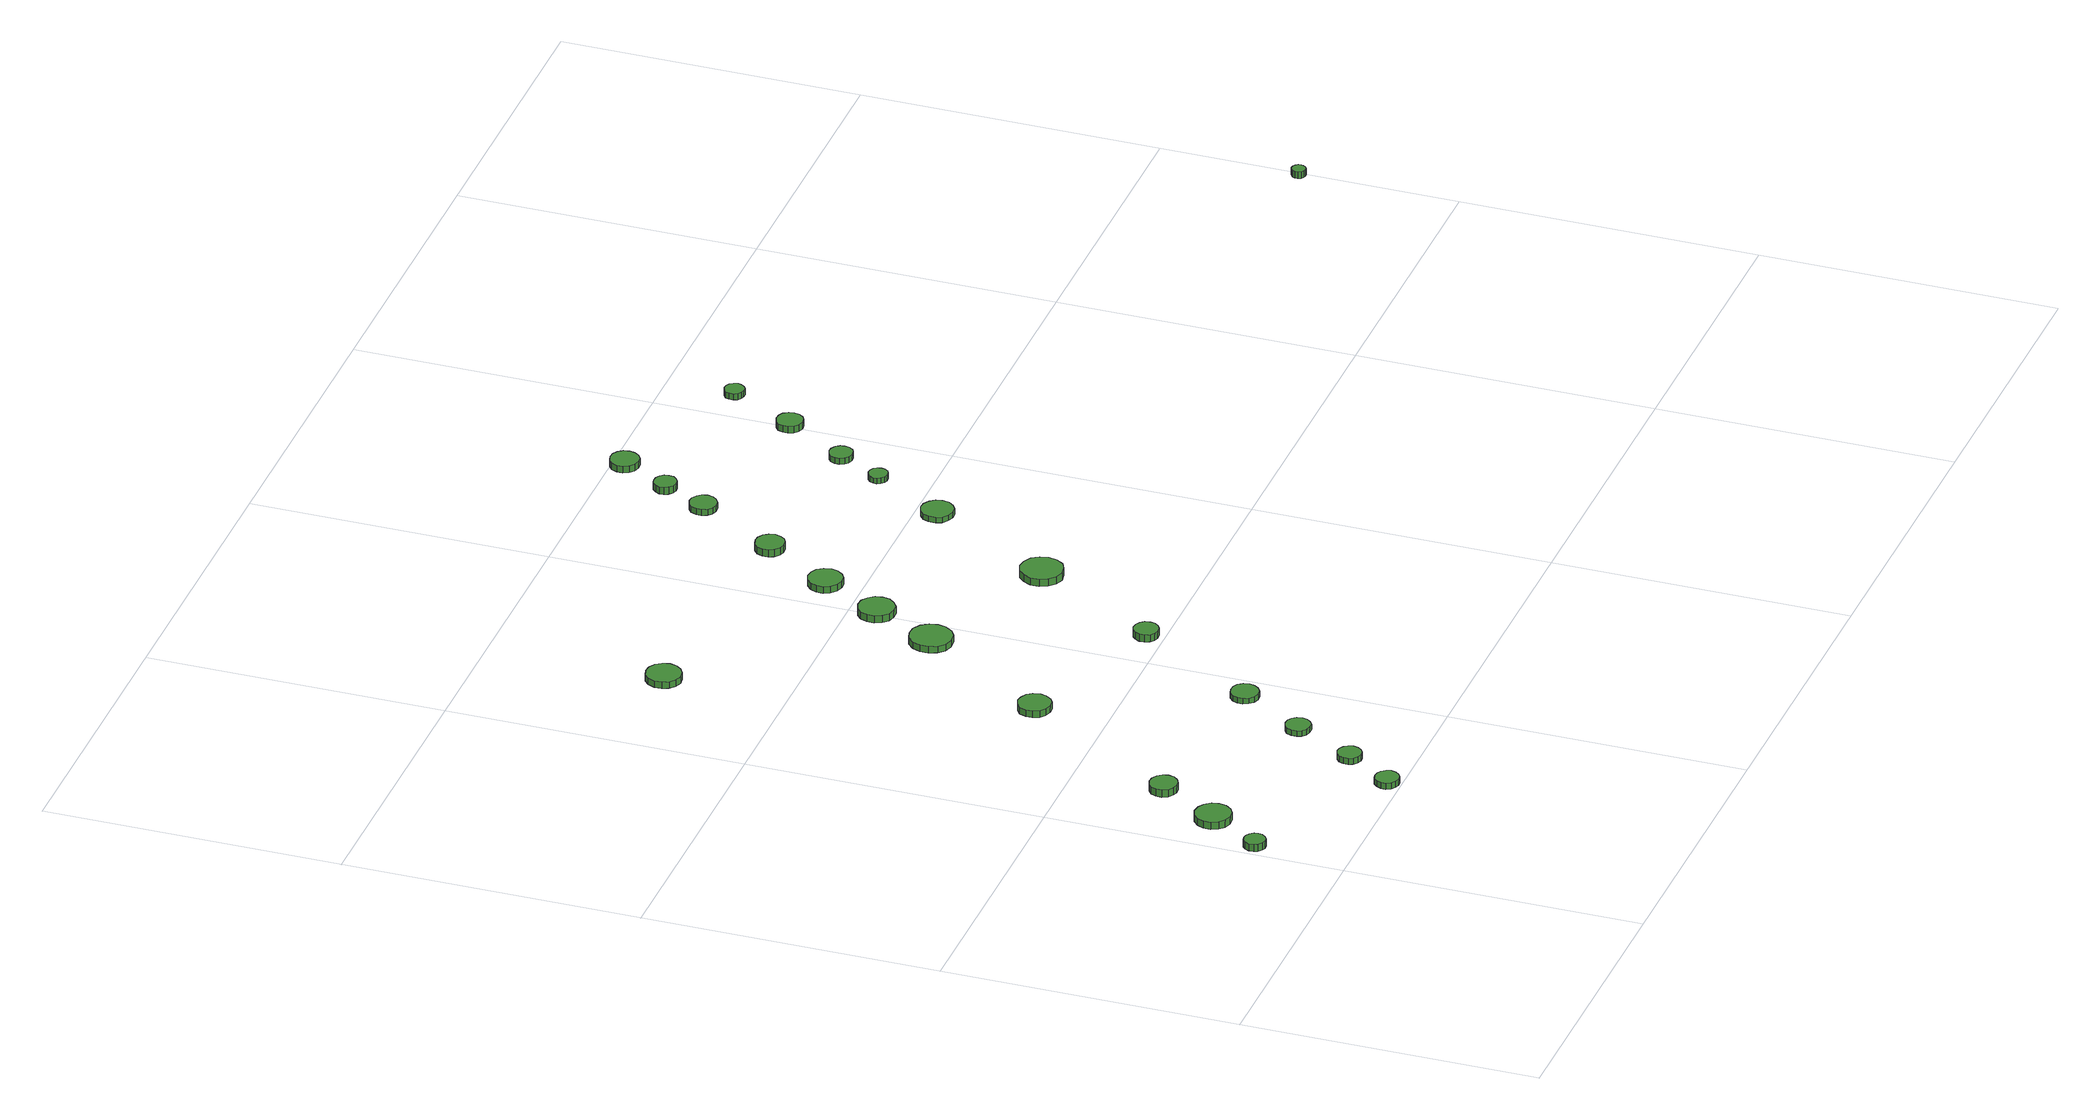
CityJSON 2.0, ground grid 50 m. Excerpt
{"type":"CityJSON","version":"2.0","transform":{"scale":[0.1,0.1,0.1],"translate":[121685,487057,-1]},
"CityObjects":{
"tree1":{"type":"SolitaryVegetationObject","attributes":{"function":"something"},"geometry":[{"type":"MultiSurface","lod":"1","boundaries":[[[0,1,2,3,4,5,6,7,8,9,10,11,12,13,14]],[[15,16,17,18,19,20,21,22,23,24,25,26,27,28,29]],[[0,29,28,1]],[[1,28,27,2]],[[2,27,26,3]],[[3,26,25,4]],[[4,25,24,5]],[[5,24,23,6]],[[6,23,22,7]],[[7,22,21,8]],[[8,21,20,9]],[[9,20,19,10]],[[10,19,18,11]],[[11,18,17,12]],[[12,17,16,13]],[[13,16,15,14]],[[14,15,29,0]]]}]},
"tree2":{"type":"SolitaryVegetationObject","attributes":{"function":"something"},"geometry":[{"type":"MultiSurface","lod":"1","boundaries":[[[30,31,32,33,34,35,36,37,38,39,40,41,42,43,44]],[[45,46,47,48,49,50,51,52,53,54,55,56,57,58,59]],[[30,59,58,31]],[[31,58,57,32]],[[32,57,56,33]],[[33,56,55,34]],[[34,55,54,35]],[[35,54,53,36]],[[36,53,52,37]],[[37,52,51,38]],[[38,51,50,39]],[[39,50,49,40]],[[40,49,48,41]],[[41,48,47,42]],[[42,47,46,43]],[[43,46,45,44]],[[44,45,59,30]]]}]},
"tree3":{"type":"SolitaryVegetationObject","attributes":{"function":"something"},"geometry":[{"type":"MultiSurface","lod":"1","boundaries":[[[60,61,62,63,64,65,66,67,68,69,70,71,72,73,74]],[[75,76,77,78,79,80,81,82,83,84,85,86,87,88,89]],[[60,89,88,61]],[[61,88,87,62]],[[62,87,86,63]],[[63,86,85,64]],[[64,85,84,65]],[[65,84,83,66]],[[66,83,82,67]],[[67,82,81,68]],[[68,81,80,69]],[[69,80,79,70]],[[70,79,78,71]],[[71,78,77,72]],[[72,77,76,73]],[[73,76,75,74]],[[74,75,89,60]]]}]},
"tree4":{"type":"SolitaryVegetationObject","attributes":{"function":"something"},"geometry":[{"type":"MultiSurface","lod":"1","boundaries":[[[90,91,92,93,94,95,96,97,98,99,100,101,102,103,104]],[[105,106,107,108,109,110,111,112,113,114,115,116,117,118,119]],[[90,119,118,91]],[[91,118,117,92]],[[92,117,116,93]],[[93,116,115,94]],[[94,115,114,95]],[[95,114,113,96]],[[96,113,112,97]],[[97,112,111,98]],[[98,111,110,99]],[[99,110,109,100]],[[100,109,108,101]],[[101,108,107,102]],[[102,107,106,103]],[[103,106,105,104]],[[104,105,119,90]]]}]},
"tree5":{"type":"SolitaryVegetationObject","attributes":{"function":"something"},"geometry":[{"type":"MultiSurface","lod":"1","boundaries":[[[120,121,122,123,124,125,126,127,128,129,130,131,132,133,134]],[[135,136,137,138,139,140,141,142,143,144,145,146,147,148,149]],[[120,149,148,121]],[[121,148,147,122]],[[122,147,146,123]],[[123,146,145,124]],[[124,145,144,125]],[[125,144,143,126]],[[126,143,142,127]],[[127,142,141,128]],[[128,141,140,129]],[[129,140,139,130]],[[130,139,138,131]],[[131,138,137,132]],[[132,137,136,133]],[[133,136,135,134]],[[134,135,149,120]]]}]},
"tree6":{"type":"SolitaryVegetationObject","attributes":{"function":"something"},"geometry":[{"type":"MultiSurface","lod":"1","boundaries":[[[150,151,152,153,154,155,156,157,158,159,160,161,162,163,164]],[[165,166,167,168,169,170,171,172,173,174,175,176,177,178,179]],[[150,179,178,151]],[[151,178,177,152]],[[152,177,176,153]],[[153,176,175,154]],[[154,175,174,155]],[[155,174,173,156]],[[156,173,172,157]],[[157,172,171,158]],[[158,171,170,159]],[[159,170,169,160]],[[160,169,168,161]],[[161,168,167,162]],[[162,167,166,163]],[[163,166,165,164]],[[164,165,179,150]]]}]},
"tree7":{"type":"SolitaryVegetationObject","attributes":{"function":"something"},"geometry":[{"type":"MultiSurface","lod":"1","boundaries":[[[180,181,182,183,184,185,186,187,188,189,190,191,192,193,194]],[[195,196,197,198,199,200,201,202,203,204,205,206,207,208,209]],[[180,209,208,181]],[[181,208,207,182]],[[182,207,206,183]],[[183,206,205,184]],[[184,205,204,185]],[[185,204,203,186]],[[186,203,202,187]],[[187,202,201,188]],[[188,201,200,189]],[[189,200,199,190]],[[190,199,198,191]],[[191,198,197,192]],[[192,197,196,193]],[[193,196,195,194]],[[194,195,209,180]]]}]},
"tree8":{"type":"SolitaryVegetationObject","attributes":{"function":"something"},"geometry":[{"type":"MultiSurface","lod":"1","boundaries":[[[210,211,212,213,214,215,216,217,218,219,220,221,222,223,224]],[[225,226,227,228,229,230,231,232,233,234,235,236,237,238,239]],[[210,239,238,211]],[[211,238,237,212]],[[212,237,236,213]],[[213,236,235,214]],[[214,235,234,215]],[[215,234,233,216]],[[216,233,232,217]],[[217,232,231,218]],[[218,231,230,219]],[[219,230,229,220]],[[220,229,228,221]],[[221,228,227,222]],[[222,227,226,223]],[[223,226,225,224]],[[224,225,239,210]]]}]},
"tree9":{"type":"SolitaryVegetationObject","attributes":{"function":"something"},"geometry":[{"type":"MultiSurface","lod":"1","boundaries":[[[240,241,242,243,244,245,246,247,248,249,250,251,252,253,254]],[[255,256,257,258,259,260,261,262,263,264,265,266,267,268,269]],[[240,269,268,241]],[[241,268,267,242]],[[242,267,266,243]],[[243,266,265,244]],[[244,265,264,245]],[[245,264,263,246]],[[246,263,262,247]],[[247,262,261,248]],[[248,261,260,249]],[[249,260,259,250]],[[250,259,258,251]],[[251,258,257,252]],[[252,257,256,253]],[[253,256,255,254]],[[254,255,269,240]]]}]},
"tree10":{"type":"SolitaryVegetationObject","attributes":{"function":"something"},"geometry":[{"type":"MultiSurface","lod":"1","boundaries":[[[270,271,272,273,274,275,276,277,278,279,280,281,282,283,284]],[[285,286,287,288,289,290,291,292,293,294,295,296,297,298,299]],[[270,299,298,271]],[[271,298,297,272]],[[272,297,296,273]],[[273,296,295,274]],[[274,295,294,275]],[[275,294,293,276]],[[276,293,292,277]],[[277,292,291,278]],[[278,291,290,279]],[[279,290,289,280]],[[280,289,288,281]],[[281,288,287,282]],[[282,287,286,283]],[[283,286,285,284]],[[284,285,299,270]]]}]},
"tree11":{"type":"SolitaryVegetationObject","attributes":{"function":"something"},"geometry":[{"type":"MultiSurface","lod":"1","boundaries":[[[300,301,302,303,304,305,306,307,308,309,310,311,312,313,314]],[[315,316,317,318,319,320,321,322,323,324,325,326,327,328,329]],[[300,329,328,301]],[[301,328,327,302]],[[302,327,326,303]],[[303,326,325,304]],[[304,325,324,305]],[[305,324,323,306]],[[306,323,322,307]],[[307,322,321,308]],[[308,321,320,309]],[[309,320,319,310]],[[310,319,318,311]],[[311,318,317,312]],[[312,317,316,313]],[[313,316,315,314]],[[314,315,329,300]]]}]},
"tree12":{"type":"SolitaryVegetationObject","attributes":{"function":"something"},"geometry":[{"type":"MultiSurface","lod":"1","boundaries":[[[330,331,332,333,334,335,336,337,338,339,340,341,342,343,344]],[[345,346,347,348,349,350,351,352,353,354,355,356,357,358,359]],[[330,359,358,331]],[[331,358,357,332]],[[332,357,356,333]],[[333,356,355,334]],[[334,355,354,335]],[[335,354,353,336]],[[336,353,352,337]],[[337,352,351,338]],[[338,351,350,339]],[[339,350,349,340]],[[340,349,348,341]],[[341,348,347,342]],[[342,347,346,343]],[[343,346,345,344]],[[344,345,359,330]]]}]},
"tree13":{"type":"SolitaryVegetationObject","attributes":{"function":"something"},"geometry":[{"type":"MultiSurface","lod":"1","boundaries":[[[360,361,362,363,364,365,366,367,368,369,370,371,372,373,374]],[[375,376,377,378,379,380,381,382,383,384,385,386,387,388,389]],[[360,389,388,361]],[[361,388,387,362]],[[362,387,386,363]],[[363,386,385,364]],[[364,385,384,365]],[[365,384,383,366]],[[366,383,382,367]],[[367,382,381,368]],[[368,381,380,369]],[[369,380,379,370]],[[370,379,378,371]],[[371,378,377,372]],[[372,377,376,373]],[[373,376,375,374]],[[374,375,389,360]]]}]},
"tree14":{"type":"SolitaryVegetationObject","attributes":{"function":"something"},"geometry":[{"type":"MultiSurface","lod":"1","boundaries":[[[390,391,392,393,394,395,396,397,398,399,400,401,402,403,404]],[[405,406,407,408,409,410,411,412,413,414,415,416,417,418,419]],[[390,419,418,391]],[[391,418,417,392]],[[392,417,416,393]],[[393,416,415,394]],[[394,415,414,395]],[[395,414,413,396]],[[396,413,412,397]],[[397,412,411,398]],[[398,411,410,399]],[[399,410,409,400]],[[400,409,408,401]],[[401,408,407,402]],[[402,407,406,403]],[[403,406,405,404]],[[404,405,419,390]]]}]},
"tree15":{"type":"SolitaryVegetationObject","attributes":{"function":"something"},"geometry":[{"type":"MultiSurface","lod":"1","boundaries":[[[420,421,422,423,424,425,426,427,428,429,430,431,432,433,434]],[[435,436,437,438,439,440,441,442,443,444,445,446,447,448,449]],[[420,449,448,421]],[[421,448,447,422]],[[422,447,446,423]],[[423,446,445,424]],[[424,445,444,425]],[[425,444,443,426]],[[426,443,442,427]],[[427,442,441,428]],[[428,441,440,429]],[[429,440,439,430]],[[430,439,438,431]],[[431,438,437,432]],[[432,437,436,433]],[[433,436,435,434]],[[434,435,449,420]]]}]},
"tree16":{"type":"SolitaryVegetationObject","attributes":{"function":"something"},"geometry":[{"type":"MultiSurface","lod":"1","boundaries":[[[450,451,452,453,454,455,456,457,458,459,460,461,462,463,464]],[[465,466,467,468,469,470,471,472,473,474,475,476,477,478,479]],[[450,479,478,451]],[[451,478,477,452]],[[452,477,476,453]],[[453,476,475,454]],[[454,475,474,455]],[[455,474,473,456]],[[456,473,472,457]],[[457,472,471,458]],[[458,471,470,459]],[[459,470,469,460]],[[460,469,468,461]],[[461,468,467,462]],[[462,467,466,463]],[[463,466,465,464]],[[464,465,479,450]]]}]},
"tree17":{"type":"SolitaryVegetationObject","attributes":{"function":"something"},"geometry":[{"type":"MultiSurface","lod":"1","boundaries":[[[480,481,482,483,484,485,486,487,488,489,490,491,492,493,494]],[[495,496,497,498,499,500,501,502,503,504,505,506,507,508,509]],[[480,509,508,481]],[[481,508,507,482]],[[482,507,506,483]],[[483,506,505,484]],[[484,505,504,485]],[[485,504,503,486]],[[486,503,502,487]],[[487,502,501,488]],[[488,501,500,489]],[[489,500,499,490]],[[490,499,498,491]],[[491,498,497,492]],[[492,497,496,493]],[[493,496,495,494]],[[494,495,509,480]]]}]},
"tree18":{"type":"SolitaryVegetationObject","attributes":{"function":"something"},"geometry":[{"type":"MultiSurface","lod":"1","boundaries":[[[510,511,512,513,514,515,516,517,518,519,520,521,522,523,524]],[[525,526,527,528,529,530,531,532,533,534,535,536,537,538,539]],[[510,539,538,511]],[[511,538,537,512]],[[512,537,536,513]],[[513,536,535,514]],[[514,535,534,515]],[[515,534,533,516]],[[516,533,532,517]],[[517,532,531,518]],[[518,531,530,519]],[[519,530,529,520]],[[520,529,528,521]],[[521,528,527,522]],[[522,527,526,523]],[[523,526,525,524]],[[524,525,539,510]]]}]},
"tree19":{"type":"SolitaryVegetationObject","attributes":{"function":"something"},"geometry":[{"type":"MultiSurface","lod":"1","boundaries":[[[540,541,542,543,544,545,546,547,548,549,550,551,552,553,554]],[[555,556,557,558,559,560,561,562,563,564,565,566,567,568,569]],[[540,569,568,541]],[[541,568,567,542]],[[542,567,566,543]],[[543,566,565,544]],[[544,565,564,545]],[[545,564,563,546]],[[546,563,562,547]],[[547,562,561,548]],[[548,561,560,549]],[[549,560,559,550]],[[550,559,558,551]],[[551,558,557,552]],[[552,557,556,553]],[[553,556,555,554]],[[554,555,569,540]]]}]},
"tree20":{"type":"SolitaryVegetationObject","attributes":{"function":"something"},"geometry":[{"type":"MultiSurface","lod":"1","boundaries":[[[570,571,572,573,574,575,576,577,578,579,580,581,582,583,584]],[[585,586,587,588,589,590,591,592,593,594,595,596,597,598,599]],[[570,599,598,571]],[[571,598,597,572]],[[572,597,596,573]],[[573,596,595,574]],[[574,595,594,575]],[[575,594,593,576]],[[576,593,592,577]],[[577,592,591,578]],[[578,591,590,579]],[[579,590,589,580]],[[580,589,588,581]],[[581,588,587,582]],[[582,587,586,583]],[[583,586,585,584]],[[584,585,599,570]]]}]},
"tree21":{"type":"SolitaryVegetationObject","attributes":{"function":"something"},"geometry":[{"type":"MultiSurface","lod":"1","boundaries":[[[600,601,602,603,604,605,606,607,608,609,610,611,612,613,614]],[[615,616,617,618,619,620,621,622,623,624,625,626,627,628,629]],[[600,629,628,601]],[[601,628,627,602]],[[602,627,626,603]],[[603,626,625,604]],[[604,625,624,605]],[[605,624,623,606]],[[606,623,622,607]],[[607,622,621,608]],[[608,621,620,609]],[[609,620,619,610]],[[610,619,618,611]],[[611,618,617,612]],[[612,617,616,613]],[[613,616,615,614]],[[614,615,629,600]]]}]},
"tree22":{"type":"SolitaryVegetationObject","attributes":{"function":"something"},"geometry":[{"type":"MultiSurface","lod":"1","boundaries":[[[630,631,632,633,634,635,636,637,638,639,640,641,642,643,644]],[[645,646,647,648,649,650,651,652,653,654,655,656,657,658,659]],[[630,659,658,631]],[[631,658,657,632]],[[632,657,656,633]],[[633,656,655,634]],[[634,655,654,635]],[[635,654,653,636]],[[636,653,652,637]],[[637,652,651,638]],[[638,651,650,639]],[[639,650,649,640]],[[640,649,648,641]],[[641,648,647,642]],[[642,647,646,643]],[[643,646,645,644]],[[644,645,659,630]]]}]},
"tree23":{"type":"SolitaryVegetationObject","attributes":{"function":"something"},"geometry":[{"type":"MultiSurface","lod":"1","boundaries":[[[660,661,662,663,664,665,666,667,668,669,670,671,672,673,674]],[[675,676,677,678,679,680,681,682,683,684,685,686,687,688,689]],[[660,689,688,661]],[[661,688,687,662]],[[662,687,686,663]],[[663,686,685,664]],[[664,685,684,665]],[[665,684,683,666]],[[666,683,682,667]],[[667,682,681,668]],[[668,681,680,669]],[[669,680,679,670]],[[670,679,678,671]],[[671,678,677,672]],[[672,677,676,673]],[[673,676,675,674]],[[674,675,689,660]]]}]},
"tree24":{"type":"SolitaryVegetationObject","attributes":{"function":"something"},"geometry":[{"type":"MultiSurface","lod":"1","boundaries":[[[690,691,692,693,694,695,696,697,698,699,700,701,702,703,704]],[[705,706,707,708,709,710,711,712,713,714,715,716,717,718,719]],[[690,719,718,691]],[[691,718,717,692]],[[692,717,716,693]],[[693,716,715,694]],[[694,715,714,695]],[[695,714,713,696]],[[696,713,712,697]],[[697,712,711,698]],[[698,711,710,699]],[[699,710,709,700]],[[700,709,708,701]],[[701,708,707,702]],[[702,707,706,703]],[[703,706,705,704]],[[704,705,719,690]]]}]}
},
"vertices":[
[40,156,20],[39,163,20],[34,169,20],[28,173,20],[21,174,20],[14,172,20],[8,167,20],[5,160,20],[5,152,20],[8,146,20],[14,141,20],[21,138,20],[28,139,20],[34,143,20],[39,149,20],[39,149,7],[34,143,7],[28,139,7],[21,138,7],[14,141,7],[8,146,7],[5,152,7],[5,160,7],[8,167,7],[14,172,7],[21,174,7],[28,173,7],[34,169,7],[39,163,7],[40,156,7],
[108,245,19],[106,257,19],[98,267,19],[88,273,19],[75,275,19],[63,271,19],[54,262,19],[49,251,19],[49,239,19],[54,227,19],[63,219,19],[75,215,19],[88,216,19],[98,222,19],[106,233,19],[106,233,6],[98,222,6],[88,216,6],[75,215,6],[63,219,6],[54,227,6],[49,239,6],[49,251,6],[54,262,6],[63,271,6],[75,275,6],[88,273,6],[98,267,6],[106,257,6],[108,245,6],
[164,349,19],[162,358,19],[156,366,19],[147,371,19],[138,372,19],[129,369,19],[121,363,19],[117,354,19],[117,344,19],[121,335,19],[129,329,19],[138,326,19],[147,327,19],[156,332,19],[162,339,19],[162,339,6],[156,332,6],[147,327,6],[138,326,6],[129,329,6],[121,335,6],[117,344,6],[117,354,6],[121,363,6],[129,369,6],[138,372,6],[147,371,6],[156,366,6],[162,358,6],[164,349,6],
[297,23,16],[295,31,16],[290,38,16],[283,42,16],[275,43,16],[267,41,16],[261,35,16],[257,27,16],[257,19,16],[261,11,16],[267,6,16],[275,3,16],[283,4,16],[290,8,16],[295,15,16],[295,15,5],[290,8,5],[283,4,5],[275,3,5],[267,6,5],[261,11,5],[257,19,5],[257,27,5],[261,35,5],[267,41,5],[275,43,5],[283,42,5],[290,38,5],[295,31,5],[297,23,5],
[349,104,16],[347,112,16],[342,119,16],[335,123,16],[327,124,16],[319,121,16],[313,116,16],[310,108,16],[310,100,16],[313,92,16],[319,87,16],[327,84,16],[335,85,16],[342,89,16],[347,96,16],[347,96,5],[342,89,5],[335,85,5],[327,84,5],[319,87,5],[313,92,5],[310,100,5],[310,108,5],[313,116,5],[319,121,5],[327,124,5],[335,123,5],[342,119,5],[347,112,5],[349,104,5],
[406,209,15],[404,218,15],[399,225,15],[392,229,15],[383,230,15],[375,227,15],[368,222,15],[365,214,15],[365,205,15],[368,197,15],[375,191,15],[383,189,15],[392,189,15],[399,194,15],[404,201,15],[404,201,5],[399,194,5],[392,189,5],[383,189,5],[375,191,5],[368,197,5],[365,205,5],[365,214,5],[368,222,5],[375,227,5],[383,230,5],[392,229,5],[399,225,5],[404,218,5],[406,209,5],
[329,620,22],[326,632,22],[320,641,22],[310,646,22],[299,648,22],[288,644,22],[279,637,22],[275,626,22],[275,615,22],[279,604,22],[288,597,22],[299,593,22],[310,594,22],[320,600,22],[326,609,22],[326,609,10],[320,600,10],[310,594,10],[299,593,10],[288,597,10],[279,604,10],[275,615,10],[275,626,10],[279,637,10],[288,644,10],[299,648,10],[310,646,10],[320,641,10],[326,632,10],[329,620,10],
[477,322,15],[475,332,15],[469,340,15],[461,344,15],[451,345,15],[442,342,15],[435,336,15],[431,327,15],[431,318,15],[435,309,15],[442,302,15],[451,299,15],[461,300,15],[469,305,15],[475,313,15],[475,313,5],[469,305,5],[461,300,5],[451,299,5],[442,302,5],[435,309,5],[431,318,5],[431,327,5],[435,336,5],[442,342,5],[451,345,5],[461,344,5],[469,340,5],[475,332,5],[477,322,5],
[235,1206,16],[232,1218,16],[225,1228,16],[214,1234,16],[202,1235,16],[191,1232,16],[182,1224,16],[177,1212,16],[177,1200,16],[182,1189,16],[191,1181,16],[202,1177,16],[214,1178,16],[225,1185,16],[232,1194,16],[232,1194,4],[225,1185,4],[214,1178,4],[202,1177,4],[191,1181,4],[182,1189,4],[177,1200,4],[177,1212,4],[182,1224,4],[191,1232,4],[202,1235,4],[214,1234,4],[225,1228,4],[232,1218,4],[235,1206,4],
[474,841,24],[471,855,24],[463,867,24],[450,875,24],[435,876,24],[421,872,24],[411,862,24],[405,848,24],[405,834,24],[411,820,24],[421,810,24],[435,806,24],[450,807,24],[463,815,24],[471,827,24],[471,827,12],[463,815,12],[450,807,12],[435,806,12],[421,810,12],[411,820,12],[405,834,12],[405,848,12],[411,862,12],[421,872,12],[435,876,12],[450,875,12],[463,867,12],[471,855,12],[474,841,12],
[591,527,24],[590,536,24],[584,543,24],[577,547,24],[568,548,24],[560,545,24],[554,540,24],[550,532,24],[550,523,24],[554,515,24],[560,509,24],[568,507,24],[577,508,24],[584,512,24],[590,519,24],[590,519,11],[584,512,11],[577,508,11],[568,507,11],[560,509,11],[554,515,11],[550,523,11],[550,532,11],[554,540,11],[560,545,11],[568,548,11],[577,547,11],[584,543,11],[590,536,11],[591,527,11],
[533,954,19],[531,966,19],[523,976,19],[513,983,19],[500,984,19],[488,980,19],[479,972,19],[474,960,19],[474,948,19],[479,936,19],[488,928,19],[500,924,19],[513,925,19],[523,932,19],[531,942,19],[531,942,6],[523,932,6],[513,925,6],[500,924,6],[488,928,6],[479,936,6],[474,948,6],[474,960,6],[479,972,6],[488,980,6],[500,984,6],[513,983,6],[523,976,6],[531,966,6],[533,954,6],
[592,1060,17],[589,1072,17],[582,1082,17],[572,1087,17],[560,1089,17],[549,1085,17],[540,1077,17],[535,1066,17],[535,1054,17],[540,1044,17],[549,1036,17],[560,1032,17],[572,1033,17],[582,1039,17],[589,1049,17],[589,1049,5],[582,1039,5],[572,1033,5],[560,1032,5],[549,1036,5],[540,1044,5],[535,1054,5],[535,1066,5],[540,1077,5],[549,1085,5],[560,1089,5],[572,1087,5],[582,1082,5],[589,1072,5],[592,1060,5],
[726,744,24],[723,758,24],[715,770,24],[702,777,24],[687,779,24],[673,774,24],[663,764,24],[657,751,24],[657,736,24],[663,723,24],[673,713,24],[687,708,24],[702,710,24],[715,717,24],[723,729,24],[723,729,11],[715,717,11],[702,710,11],[687,708,11],[673,713,11],[663,723,11],[657,736,11],[657,751,11],[663,764,11],[673,774,11],[687,779,11],[702,777,11],[715,770,11],[723,758,11],[726,744,11],
[661,1178,18],[658,1188,18],[653,1196,18],[644,1201,18],[634,1202,18],[624,1199,18],[616,1192,18],[612,1183,18],[612,1173,18],[616,1164,18],[624,1157,18],[634,1154,18],[644,1155,18],[653,1160,18],[658,1168,18],[658,1168,5],[653,1160,5],[644,1155,5],[634,1154,5],[624,1157,5],[616,1164,5],[612,1173,5],[612,1183,5],[616,1192,5],[624,1199,5],[634,1202,5],[644,1201,5],[653,1196,5],[658,1188,5],[661,1178,5],
[849,963,16],[847,974,16],[840,983,16],[830,989,16],[819,990,16],[809,986,16],[800,979,16],[796,969,16],[796,957,16],[800,947,16],[809,940,16],[819,936,16],[830,937,16],[840,943,16],[847,952,16],[847,952,6],[840,943,6],[830,937,6],[819,936,6],[809,940,6],[800,947,6],[796,957,6],[796,969,6],[800,979,6],[809,986,6],[819,990,6],[830,989,6],[840,983,6],[847,974,6],[849,963,6],
[743,1319,16],[741,1328,16],[735,1335,16],[727,1340,16],[718,1341,16],[709,1338,16],[702,1332,16],[698,1323,16],[698,1314,16],[702,1305,16],[709,1299,16],[718,1296,16],[727,1297,16],[735,1302,16],[741,1309,16],[741,1309,5],[735,1302,5],[727,1297,5],[718,1296,5],[709,1299,5],[702,1305,5],[698,1314,5],[698,1323,5],[702,1332,5],[709,1338,5],[718,1341,5],[727,1340,5],[735,1335,5],[741,1328,5],[743,1319,5],
[777,1395,18],[776,1403,18],[771,1409,18],[764,1413,18],[756,1414,18],[749,1412,18],[743,1406,18],[739,1399,18],[739,1391,18],[743,1384,18],[749,1379,18],[756,1376,18],[764,1377,18],[771,1381,18],[776,1387,18],[776,1387,5],[771,1381,5],[764,1377,5],[756,1376,5],[749,1379,5],[743,1384,5],[739,1391,5],[739,1399,5],[743,1406,5],[749,1412,5],[756,1414,5],[764,1413,5],[771,1409,5],[776,1403,5],[777,1395,5],
[911,1087,16],[910,1094,16],[906,1099,16],[900,1102,16],[893,1103,16],[887,1101,16],[882,1097,16],[879,1090,16],[879,1084,16],[882,1078,16],[887,1073,16],[893,1071,16],[900,1072,16],[906,1075,16],[910,1081,16],[910,1081,6],[906,1075,6],[900,1072,6],[893,1071,6],[887,1073,6],[882,1078,6],[879,1084,6],[879,1090,6],[882,1097,6],[887,1101,6],[893,1103,6],[900,1102,6],[906,1099,6],[910,1094,6],[911,1087,6],
[829,1479,17],[827,1489,17],[821,1497,17],[813,1502,17],[803,1503,17],[793,1500,17],[785,1494,17],[781,1484,17],[781,1474,17],[785,1465,17],[793,1458,17],[803,1455,17],[813,1456,17],[821,1461,17],[827,1470,17],[827,1470,5],[821,1461,5],[813,1456,5],[803,1455,5],[793,1458,5],[785,1465,5],[781,1474,5],[781,1484,5],[785,1494,5],[793,1500,5],[803,1503,5],[813,1502,5],[821,1497,5],[827,1489,5],[829,1479,5],
[956,1164,16],[955,1171,16],[950,1178,16],[943,1182,16],[935,1183,16],[927,1180,16],[921,1175,16],[918,1168,16],[918,1160,16],[921,1152,16],[927,1147,16],[935,1144,16],[943,1145,16],[950,1149,16],[955,1156,16],[955,1156,5],[950,1149,5],[943,1145,5],[935,1144,5],[927,1147,5],[921,1152,5],[918,1160,5],[918,1168,5],[921,1175,5],[927,1180,5],[935,1183,5],[943,1182,5],[950,1178,5],[955,1171,5],[956,1164,5],
[1025,1272,17],[1023,1281,17],[1018,1289,17],[1010,1293,17],[1001,1294,17],[992,1291,17],[985,1285,17],[982,1277,17],[982,1268,17],[985,1259,17],[992,1253,17],[1001,1250,17],[1010,1251,17],[1018,1256,17],[1023,1263,17],[1023,1263,5],[1018,1256,5],[1010,1251,5],[1001,1250,5],[992,1253,5],[985,1259,5],[982,1268,5],[982,1277,5],[985,1285,5],[992,1291,5],[1001,1294,5],[1010,1293,5],[1018,1289,5],[1023,1281,5],[1025,1272,5],
[1083,1386,16],[1081,1393,16],[1077,1399,16],[1071,1402,16],[1064,1403,16],[1058,1401,16],[1052,1396,16],[1050,1390,16],[1050,1383,16],[1052,1376,16],[1058,1372,16],[1064,1370,16],[1071,1370,16],[1077,1374,16],[1081,1380,16],[1081,1380,5],[1077,1374,5],[1071,1370,5],[1064,1370,5],[1058,1372,5],[1052,1376,5],[1050,1383,5],[1050,1390,5],[1052,1396,5],[1058,1401,5],[1064,1403,5],[1071,1402,5],[1077,1399,5],[1081,1393,5],[1083,1386,5],
[1984,758,31],[1983,763,31],[1980,767,31],[1976,769,31],[1971,770,31],[1967,768,31],[1963,765,31],[1961,761,31],[1961,756,31],[1963,751,31],[1967,748,31],[1971,747,31],[1976,747,31],[1980,750,31],[1983,754,31],[1983,754,19],[1980,750,19],[1976,747,19],[1971,747,19],[1967,748,19],[1963,751,19],[1961,756,19],[1961,761,19],[1963,765,19],[1967,768,19],[1971,770,19],[1976,769,19],[1980,767,19],[1983,763,19],[1984,758,19]
]}
